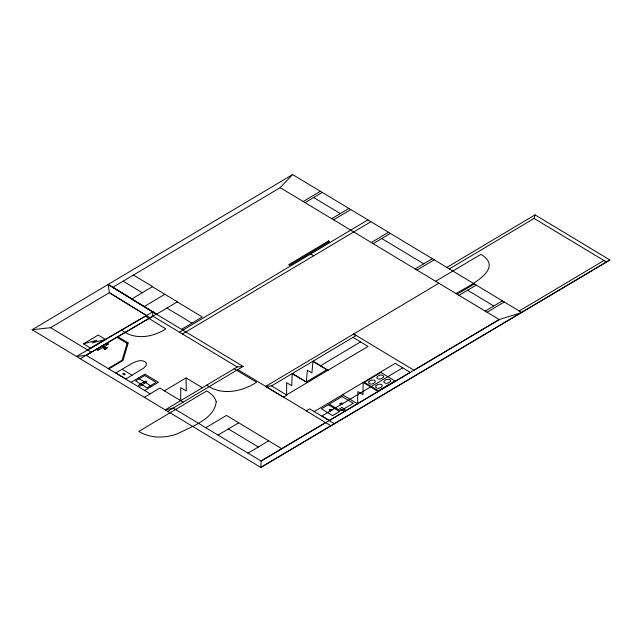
<?xml version="1.0" encoding="UTF-8"?>
<svg xmlns="http://www.w3.org/2000/svg" width="642" height="642" viewBox="0 0 642 642"><rect width="100%" height="100%" fill="white"/><g stroke="black" fill="none" stroke-linecap="round" stroke-linejoin="round"><path stroke-width="0.96" d="M180.683 400.64L180.747 387.656L186.284 390.994L186.028 377.945M286.573 394.902L286.685 382.68L291.781 385.754L292.198 373.596L307.189 382.616L286.533 394.918M449.336 268.918L534.08 218.432L535.027 214.877L609.9 259.962L260.821 467.448L32.1 329.731L292.616 174.552L521.713 312.493L499.227 319.572L261.093 461.012L260.821 467.448L609.9 259.962M112.791 287.351L280.153 187.657L292.616 174.552M32.1 329.731L50.606 327.685L109.349 292.688L146.536 315.471L87.537 349.914M303.185 201.532L320.398 191.276M305.062 202.655L322.268 192.407M144.193 306.571L164.85 294.269M83.484 343.847L98.242 335.052L105.513 339.425L90.747 348.221L83.484 343.847L96.886 340.212L92.384 342.892L105.513 339.425M80.314 358.766L91.333 352.201L50.606 327.685M156.576 314.203L177.377 301.812L152.323 286.733M102.897 347.442L97.913 350.42L96.388 349.497L107.262 343.021L108.787 343.935L103.827 346.889M103.378 347.731L104.309 347.178M331.689 218.689L348.895 208.441M333.559 219.821L350.773 209.565M108.185 368.532L121.86 360.387L122.486 360.764L108.811 368.909M181.622 329.282L202.278 316.988L177.224 301.9M179.431 332.179L367.922 219.893M122.052 369.27L115.865 372.954L125.856 378.965L143.583 368.187L146.023 365.675L146.368 362.923C142.291 358.501 135.35 361.502 130.944 363.998L122.052 369.27L132.043 375.281M182.424 333.984L370.924 221.699M131.129 382.295L144.827 374.134L158.413 382.319L144.715 390.48M371.293 242.54L388.498 232.284M373.163 243.663L390.376 233.415M144.346 397.318L159.834 388.089L183.179 402.149M164.392 390.834L186.068 377.921L202.358 387.728M237.211 366.967L152.868 316.185L86.164 355.275L76.518 356.479L152.627 311.916L243.149 366.422L237.211 366.967L165.195 409.869L173.196 408.087L261.109 461.028L325.622 422.58M167.69 411.37L243.149 366.422M415.141 268.942L432.355 258.694M417.019 270.073L434.233 259.817M446.84 267.409L535.027 214.877M435.661 281.292L480.874 254.368C506.361 269.431 466.156 287.191 455.981 293.53M265.611 386.444L271.55 385.898L286.966 395.183L283.523 397.229L265.611 386.444L438.879 283.234M271.55 385.898L355.837 335.694L353.341 334.185M205.825 427.733L226.474 415.43L281.758 448.726M320.39 365.828L360.555 341.897M326.963 369.64L306.314 381.942L307.422 370.241L311.916 372.946L312.975 361.221L327.966 370.241M218.031 435.091L238.688 422.789M457.144 294.229L474.35 283.981M459.014 295.36L476.228 285.104M314.235 411.594L395.231 363.348L410.214 372.368L329.218 420.622M485.167 311.105L502.381 300.849M248.005 453.14L268.661 440.837M487.037 312.229L504.251 301.981M402.703 367.85L321.891 415.984L329.378 420.494M519.209 310.993L603.962 260.508M156.375 314.171L150.132 317.838L109.349 292.688L108.145 284.438L156.375 314.171L112.815 287.335M534.08 218.432L606.457 262.016M313.665 197.535L340.292 213.561M381.773 238.543L423.752 263.814M467.617 290.232L493.77 305.977M280.153 187.657L499.227 319.572L413.97 370.249L353.702 333.968M310.648 254.015L313.649 255.821M353.06 337.387L368.051 346.415L307.309 382.544L292.327 373.524M378.162 391.468L363.171 382.447L363.019 394.686L357.923 391.612L357.506 403.77L342.523 394.75M312.895 361.318L327.877 370.338M133.448 275.049L152.587 286.573L131.674 299.036L156.72 314.115M123.12 281.196L142.267 292.72M166.896 308.056L191.95 323.135M108.057 284.486L131.939 298.875M334.402 423.744L309.741 408.898L306.298 410.944L330.959 425.79M237.821 369.599L306.394 410.888M234.186 368.773L256.607 382.271C242.018 391.628 221.739 396.034 206.732 385.128M106.163 343.679L107.687 344.594M102.311 345.974L107.254 347.98L104.71 349.497L103.531 347.82L101.38 346.528M97.52 348.823L99.077 349.721M228.359 428.936L258.333 446.984M138.094 378.146L151.681 386.323M150.196 393.827L86.164 355.275L152.868 316.185L152.627 311.916M145.349 316.177L165.813 328.905C152.78 337.395 134.523 340.372 121.635 330.06M216.21 401.844C214.235 419.338 191.155 426.625 177.633 433.727C165.138 438.43 150.413 438.598 138.816 431.4L206.796 390.906C210.977 393.426 215.03 396.908 216.21 401.844M127.244 342.772L122.036 360.499L123.079 360.411L128.288 342.692L127.244 342.772M106.941 347.659C106.058 349.858 100.979 350.002 106.933 347.643M369.014 381.557L368.612 383.065C370.314 385.031 374.214 383.932 375.289 381.717L375.241 380.979C373.724 379.141 370.522 380.08 369.014 381.557M376.011 385.77L375.61 387.278C377.303 389.245 381.212 388.145 382.279 385.93L382.239 385.192C380.722 383.354 377.52 384.285 376.011 385.77M383.603 376.766C382.528 378.981 378.62 380.088 376.926 378.114L376.878 377.384C377.945 375.169 381.854 374.061 383.555 376.027L383.603 376.766M390.593 380.979C389.525 383.186 385.617 384.293 383.916 382.327L383.876 381.597C384.943 379.374 388.843 378.274 390.553 380.241L390.593 380.979M144.651 381.773C144.338 383.9 147.724 380.586 144.651 381.773M329.836 409.933C329.523 412.052 332.909 408.737 329.836 409.933M340.509 403.577C340.196 405.696 343.582 402.382 340.509 403.577M144.185 381.605L144.225 382.817L145.935 382.656L146.745 381.87L146.32 381.196L144.185 381.605M329.37 409.757L329.41 410.968L331.12 410.808L331.93 410.021L331.513 409.347L329.37 409.757M340.043 403.401L340.075 404.612L341.793 404.452L342.603 403.666L342.178 402.991L340.043 403.401M98.699 348.871L98.33 349.272L98.699 348.871M106.933 344.144L106.267 344.361L106.933 344.144M117.791 336.753L116.932 337.267L126.859 343.245L127.718 342.732L117.791 336.753M328.632 240.91L288.675 264.713L289.67 265.315L329.627 241.512L328.632 240.91M123.681 373.331L122.638 373.949L124.227 374.904L125.27 374.286L123.681 373.331M144.747 375.538L135.598 380.987L146.914 387.808L156.07 382.351L144.747 375.538M143.198 382.423L138.383 385.296L139.884 386.203L144.699 383.33L143.198 382.423M380.899 372.488L364.367 382.335L378.355 390.761L394.886 380.915L380.899 372.488M328.303 404.741L321.425 408.842L332.66 415.607L339.546 411.506L328.303 404.741M342.05 396.523L329.314 404.107L340.549 410.88L353.285 403.288L342.05 396.523M341.777 407.485L339.706 408.721L343.205 410.824L345.268 409.596L341.777 407.485"/></g></svg>
